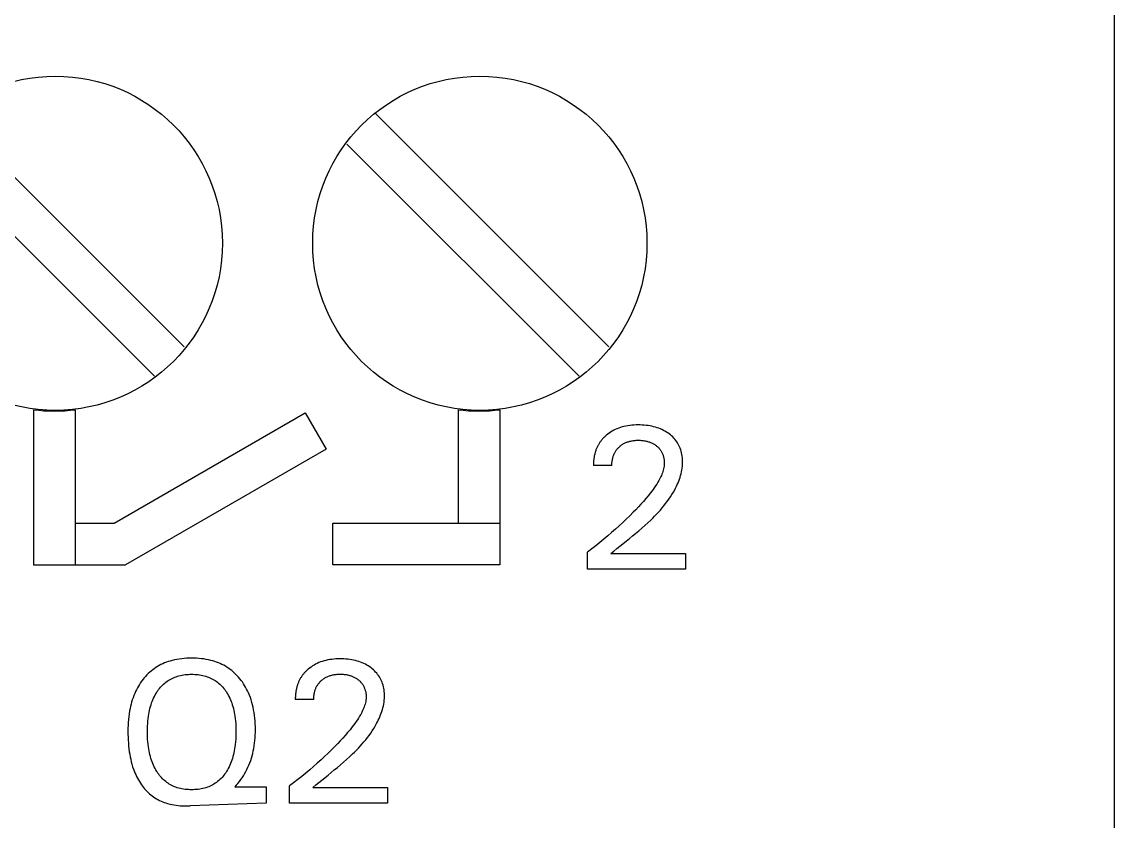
# Model space of a CAD drawing. Extents: x 0 to 420, y 0 to 297.
# Drawn here: x 181.23 to 194.3, y 172.28 to 181.85 of the extents above; entities that cross this region are included whole.
import ezdxf

# ---------------------------------------------------------------- set-up
doc = ezdxf.new("R2010")
doc.units = 0
doc.header["$LTSCALE"] = 23.1
doc.layers.add('10000_FRONT', color=7, linetype='CONTINUOUS')

msp = doc.modelspace()

# ---------------------------------------------------------------- linework, layer by layer
at = {"layer": '10000_FRONT', "color": 7, "linetype": 'CONTINUOUS'}
for p, q in [((194.3, 249), (194.3, 161)), ((183.174, 177.959), (180.382, 180.751)), ((188.254, 177.959), (185.462, 180.751)), ((180.039, 180.387), (182.817, 177.61)), ((185.119, 180.387), (187.897, 177.61)), ((181.37, 177.208), (181.37, 175.35)), ((181.87, 177.208), (181.87, 175.35)), ((182.336, 175.85), (184.62, 177.169)), ((184.62, 177.169), (184.87, 176.736)), ((186.45, 177.208), (186.45, 175.85)), ((186.95, 177.208), (186.95, 175.35)), ((188.331, 176.971), (188.312, 176.961)), ((188.351, 176.98), (188.331, 176.971)), ((188.372, 176.988), (188.351, 176.98)), ((188.393, 176.995), (188.372, 176.988)), ((188.414, 177.001), (188.393, 176.995)), ((188.435, 177.007), (188.414, 177.001)), ((188.457, 177.012), (188.435, 177.007)), ((188.481, 177.016), (188.457, 177.012)), ((188.506, 177.019), (188.481, 177.016)), ((188.53, 177.022), (188.506, 177.019)), ((188.554, 177.024), (188.53, 177.022)), ((188.579, 177.025), (188.554, 177.024)), ((188.604, 177.025), (188.579, 177.025)), ((188.628, 177.025), (188.604, 177.025)), ((188.652, 177.024), (188.628, 177.025)), ((188.675, 177.023), (188.652, 177.024)), ((188.699, 177.02), (188.675, 177.023)), ((188.723, 177.017), (188.699, 177.02)), ((188.747, 177.013), (188.723, 177.017)), ((188.768, 177.009), (188.747, 177.013)), ((188.789, 177.004), (188.768, 177.009)), ((188.81, 176.999), (188.789, 177.004)), ((188.83, 176.992), (188.81, 176.999)), ((188.851, 176.985), (188.83, 176.992)), ((188.871, 176.977), (188.851, 176.985)), ((188.889, 176.969), (188.871, 176.977)), ((188.907, 176.96), (188.889, 176.969)), ((188.162, 176.838), (188.157, 176.831)), ((188.167, 176.844), (188.162, 176.838)), ((188.172, 176.85), (188.167, 176.844)), ((188.177, 176.857), (188.172, 176.85)), ((188.183, 176.863), (188.177, 176.857)), ((188.188, 176.869), (188.183, 176.863)), ((188.194, 176.875), (188.188, 176.869)), ((188.2, 176.88), (188.194, 176.875)), ((188.206, 176.886), (188.2, 176.88)), ((188.212, 176.892), (188.206, 176.886)), ((188.218, 176.897), (188.212, 176.892)), ((188.224, 176.902), (188.218, 176.897)), ((188.241, 176.916), (188.224, 176.902)), ((188.258, 176.928), (188.241, 176.916)), ((188.275, 176.94), (188.258, 176.928)), ((188.293, 176.951), (188.275, 176.94)), ((188.312, 176.961), (188.293, 176.951)), ((188.527, 176.835), (188.537, 176.837)), ((188.537, 176.837), (188.548, 176.839)), ((188.548, 176.839), (188.559, 176.84)), ((188.559, 176.84), (188.57, 176.841)), ((188.57, 176.841), (188.581, 176.842)), ((188.581, 176.842), (188.593, 176.842)), ((188.593, 176.842), (188.604, 176.842)), ((188.604, 176.842), (188.616, 176.842)), ((188.616, 176.842), (188.628, 176.842)), ((188.628, 176.842), (188.641, 176.841)), ((188.641, 176.841), (188.653, 176.84)), ((188.653, 176.84), (188.665, 176.838)), ((188.665, 176.838), (188.677, 176.837)), ((188.925, 176.95), (188.907, 176.96)), ((188.943, 176.94), (188.925, 176.95)), ((188.959, 176.929), (188.943, 176.94)), ((188.976, 176.917), (188.959, 176.929)), ((188.99, 176.906), (188.976, 176.917)), ((189.004, 176.894), (188.99, 176.906)), ((189.018, 176.881), (189.004, 176.894)), ((189.031, 176.868), (189.018, 176.881)), ((189.043, 176.854), (189.031, 176.868)), ((189.055, 176.84), (189.043, 176.854)), ((189.066, 176.825), (189.055, 176.84)), ((184.87, 176.736), (182.47, 175.35)), ((188.094, 176.709), (188.092, 176.701)), ((188.097, 176.718), (188.094, 176.709)), ((188.1, 176.726), (188.097, 176.718)), ((188.103, 176.734), (188.1, 176.726)), ((188.107, 176.742), (188.103, 176.734)), ((188.11, 176.75), (188.107, 176.742)), ((188.114, 176.758), (188.11, 176.75)), ((188.117, 176.766), (188.114, 176.758)), ((188.121, 176.774), (188.117, 176.766)), ((188.125, 176.782), (188.121, 176.774)), ((188.129, 176.789), (188.125, 176.782)), ((188.134, 176.797), (188.129, 176.789)), ((188.138, 176.804), (188.134, 176.797)), ((188.143, 176.811), (188.138, 176.804)), ((188.147, 176.818), (188.143, 176.811)), ((188.152, 176.825), (188.147, 176.818)), ((188.157, 176.831), (188.152, 176.825)), ((188.329, 176.701), (188.333, 176.708)), ((188.333, 176.708), (188.338, 176.716)), ((188.338, 176.716), (188.343, 176.723)), ((188.343, 176.723), (188.348, 176.73)), ((188.348, 176.73), (188.353, 176.736)), ((188.353, 176.736), (188.359, 176.743)), ((188.359, 176.743), (188.364, 176.749)), ((188.364, 176.749), (188.37, 176.755)), ((188.37, 176.755), (188.377, 176.761)), ((188.377, 176.761), (188.384, 176.768)), ((188.384, 176.768), (188.391, 176.774)), ((188.391, 176.774), (188.399, 176.78)), ((188.399, 176.78), (188.407, 176.786)), ((188.407, 176.786), (188.415, 176.792)), ((188.415, 176.792), (188.423, 176.797)), ((188.423, 176.797), (188.431, 176.802)), ((188.431, 176.802), (188.44, 176.806)), ((188.44, 176.806), (188.449, 176.811)), ((188.449, 176.811), (188.458, 176.815)), ((188.458, 176.815), (188.468, 176.819)), ((188.468, 176.819), (188.477, 176.822)), ((188.477, 176.822), (188.487, 176.825)), ((188.487, 176.825), (188.496, 176.828)), ((188.496, 176.828), (188.506, 176.831)), ((188.506, 176.831), (188.516, 176.833)), ((188.516, 176.833), (188.527, 176.835)), ((188.677, 176.837), (188.689, 176.835)), ((188.689, 176.835), (188.699, 176.833)), ((188.699, 176.833), (188.708, 176.83)), ((188.708, 176.83), (188.718, 176.828)), ((188.718, 176.828), (188.727, 176.825)), ((188.727, 176.825), (188.736, 176.822)), ((188.736, 176.822), (188.745, 176.819)), ((188.745, 176.819), (188.754, 176.815)), ((188.754, 176.815), (188.763, 176.812)), ((188.763, 176.812), (188.771, 176.808)), ((188.771, 176.808), (188.78, 176.804)), ((188.78, 176.804), (188.788, 176.799)), ((188.788, 176.799), (188.795, 176.795)), ((188.795, 176.795), (188.803, 176.79)), ((188.803, 176.79), (188.811, 176.785)), ((188.811, 176.785), (188.818, 176.779)), ((188.818, 176.779), (188.825, 176.773)), ((188.825, 176.773), (188.832, 176.768)), ((188.832, 176.768), (188.838, 176.762)), ((188.838, 176.762), (188.844, 176.757)), ((188.844, 176.757), (188.85, 176.751)), ((188.85, 176.751), (188.856, 176.744)), ((188.856, 176.744), (188.861, 176.738)), ((188.861, 176.738), (188.866, 176.731)), ((188.866, 176.731), (188.871, 176.725)), ((188.871, 176.725), (188.876, 176.718)), ((188.876, 176.718), (188.881, 176.71)), ((188.881, 176.71), (188.885, 176.703)), ((189.076, 176.81), (189.066, 176.825)), ((189.085, 176.795), (189.076, 176.81)), ((189.093, 176.779), (189.085, 176.795)), ((189.101, 176.762), (189.093, 176.779)), ((189.108, 176.746), (189.101, 176.762)), ((189.114, 176.729), (189.108, 176.746)), ((189.119, 176.711), (189.114, 176.729)), ((189.125, 176.692), (189.119, 176.711)), ((188.071, 176.579), (188.07, 176.57)), ((188.072, 176.598), (188.071, 176.589)), ((188.071, 176.589), (188.071, 176.579)), ((188.073, 176.608), (188.072, 176.598)), ((188.074, 176.618), (188.073, 176.608)), ((188.075, 176.627), (188.074, 176.618)), ((188.077, 176.637), (188.075, 176.627)), ((188.079, 176.646), (188.077, 176.637)), ((188.08, 176.656), (188.079, 176.646)), ((188.082, 176.665), (188.08, 176.656)), ((188.085, 176.675), (188.082, 176.665)), ((188.087, 176.684), (188.085, 176.675)), ((188.089, 176.692), (188.087, 176.684)), ((188.092, 176.701), (188.089, 176.692)), ((188.291, 176.574), (188.292, 176.584)), ((188.292, 176.584), (188.294, 176.595)), ((188.294, 176.595), (188.296, 176.606)), ((188.296, 176.606), (188.298, 176.617)), ((188.298, 176.617), (188.3, 176.628)), ((188.3, 176.628), (188.302, 176.636)), ((188.302, 176.636), (188.305, 176.645)), ((188.305, 176.645), (188.307, 176.653)), ((188.307, 176.653), (188.31, 176.661)), ((188.31, 176.661), (188.313, 176.669)), ((188.313, 176.669), (188.317, 176.678)), ((188.317, 176.678), (188.32, 176.686)), ((188.32, 176.686), (188.324, 176.693)), ((188.324, 176.693), (188.329, 176.701)), ((188.885, 176.703), (188.889, 176.696)), ((188.889, 176.696), (188.892, 176.688)), ((188.892, 176.688), (188.896, 176.68)), ((188.896, 176.68), (188.899, 176.672)), ((188.899, 176.672), (188.902, 176.664)), ((188.902, 176.664), (188.904, 176.656)), ((188.904, 176.656), (188.907, 176.648)), ((188.907, 176.648), (188.909, 176.639)), ((188.909, 176.639), (188.911, 176.63)), ((188.911, 176.63), (188.913, 176.621)), ((188.913, 176.621), (188.914, 176.612)), ((188.914, 176.612), (188.915, 176.602)), ((188.915, 176.602), (188.916, 176.593)), ((188.916, 176.593), (188.917, 176.584)), ((188.917, 176.584), (188.917, 176.574)), ((189.129, 176.673), (189.125, 176.692)), ((189.132, 176.653), (189.129, 176.673)), ((189.135, 176.634), (189.132, 176.653)), ((189.136, 176.614), (189.135, 176.634)), ((189.137, 176.594), (189.136, 176.614)), ((189.137, 176.575), (189.137, 176.594)), ((188.07, 176.57), (188.07, 176.56)), ((188.07, 176.56), (188.07, 176.55)), ((188.07, 176.55), (188.07, 176.541)), ((188.29, 176.541), (188.07, 176.541)), ((188.29, 176.552), (188.291, 176.563)), ((188.29, 176.541), (188.29, 176.552)), ((188.291, 176.563), (188.291, 176.574)), ((188.894, 176.453), (188.889, 176.438)), ((188.9, 176.469), (188.894, 176.453)), ((188.904, 176.485), (188.9, 176.469)), ((188.908, 176.5), (188.904, 176.485)), ((188.912, 176.516), (188.908, 176.5)), ((188.914, 176.533), (188.912, 176.516)), ((188.916, 176.549), (188.914, 176.533)), ((188.917, 176.565), (188.916, 176.549)), ((188.917, 176.574), (188.917, 176.565)), ((189.119, 176.441), (189.124, 176.463)), ((189.124, 176.463), (189.128, 176.485)), ((189.128, 176.485), (189.132, 176.507)), ((189.132, 176.507), (189.135, 176.53)), ((189.135, 176.53), (189.137, 176.552)), ((189.137, 176.552), (189.137, 176.575)), ((188.826, 176.317), (188.812, 176.295)), ((188.84, 176.339), (188.826, 176.317)), ((188.852, 176.361), (188.84, 176.339)), ((188.864, 176.384), (188.852, 176.361)), ((188.876, 176.407), (188.864, 176.384)), ((188.882, 176.422), (188.876, 176.407)), ((188.889, 176.438), (188.882, 176.422)), ((189.072, 176.312), (189.082, 176.333)), ((189.082, 176.333), (189.09, 176.354)), ((189.09, 176.354), (189.098, 176.375)), ((189.098, 176.375), (189.106, 176.397)), ((189.106, 176.397), (189.113, 176.419)), ((189.113, 176.419), (189.119, 176.441)), ((188.752, 176.212), (188.724, 176.177)), ((188.768, 176.233), (188.752, 176.212)), ((188.783, 176.253), (188.768, 176.233)), ((188.798, 176.274), (188.783, 176.253)), ((188.812, 176.295), (188.798, 176.274)), ((188.991, 176.164), (189.008, 176.192)), ((189.008, 176.192), (189.026, 176.221)), ((189.026, 176.221), (189.042, 176.25)), ((189.042, 176.25), (189.052, 176.27)), ((189.052, 176.27), (189.063, 176.291)), ((189.063, 176.291), (189.072, 176.312)), ((188.637, 176.076), (188.607, 176.044)), ((188.667, 176.11), (188.637, 176.076)), ((188.696, 176.143), (188.667, 176.11)), ((188.724, 176.177), (188.696, 176.143)), ((188.892, 176.032), (188.913, 176.057)), ((188.913, 176.057), (188.933, 176.083)), ((188.933, 176.083), (188.953, 176.11)), ((188.953, 176.11), (188.972, 176.137)), ((188.972, 176.137), (188.991, 176.164)), ((188.504, 175.938), (188.462, 175.897)), ((188.546, 175.98), (188.504, 175.938)), ((188.577, 176.011), (188.546, 175.98)), ((188.607, 176.044), (188.577, 176.011)), ((188.779, 175.91), (188.802, 175.934)), ((188.802, 175.934), (188.825, 175.958)), ((188.825, 175.958), (188.848, 175.982)), ((188.848, 175.982), (188.87, 176.007)), ((188.87, 176.007), (188.892, 176.032)), ((181.87, 175.85), (182.336, 175.85)), ((184.95, 175.35), (184.95, 175.85)), ((184.95, 175.85), (186.95, 175.85)), ((188.377, 175.817), (188.332, 175.776)), ((188.42, 175.857), (188.377, 175.817)), ((188.462, 175.897), (188.42, 175.857)), ((188.648, 175.789), (188.684, 175.821)), ((188.684, 175.821), (188.72, 175.854)), ((188.72, 175.854), (188.755, 175.887)), ((188.755, 175.887), (188.779, 175.91)), ((188.241, 175.697), (188.195, 175.658)), ((188.287, 175.736), (188.241, 175.697)), ((188.332, 175.776), (188.287, 175.736)), ((188.461, 175.635), (188.499, 175.666)), ((188.499, 175.666), (188.536, 175.696)), ((188.536, 175.696), (188.574, 175.727)), ((188.574, 175.727), (188.611, 175.758)), ((188.611, 175.758), (188.648, 175.789)), ((188.049, 175.541), (188, 175.504)), ((188.098, 175.58), (188.049, 175.541)), ((188.147, 175.619), (188.098, 175.58)), ((188.195, 175.658), (188.147, 175.619)), ((188.313, 175.516), (188.35, 175.545)), ((188.35, 175.545), (188.387, 175.575)), ((188.387, 175.575), (188.461, 175.635)), ((188, 175.3), (188, 175.504)), ((188.277, 175.486), (188.313, 175.516)), ((188.277, 175.486), (189.172, 175.486)), ((189.172, 175.486), (189.172, 175.3)), ((181.37, 175.35), (182.47, 175.35)), ((186.95, 175.35), (184.95, 175.35)), ((189.172, 175.3), (188, 175.3)), ((183.114, 174.223), (183.085, 174.219)), ((183.143, 174.227), (183.114, 174.223)), ((183.173, 174.23), (183.143, 174.227)), ((183.202, 174.232), (183.173, 174.23)), ((183.232, 174.233), (183.202, 174.232)), ((183.261, 174.234), (183.232, 174.233)), ((183.291, 174.233), (183.261, 174.234)), ((183.32, 174.232), (183.291, 174.233)), ((183.349, 174.23), (183.32, 174.232)), ((183.378, 174.227), (183.349, 174.23)), ((183.407, 174.224), (183.378, 174.227)), ((183.436, 174.219), (183.407, 174.224)), ((184.987, 174.224), (184.962, 174.222)), ((185.012, 174.225), (184.987, 174.224)), ((185.036, 174.225), (185.012, 174.225)), ((185.06, 174.225), (185.036, 174.225)), ((185.084, 174.224), (185.06, 174.225)), ((185.108, 174.223), (185.084, 174.224)), ((182.796, 174.095), (182.778, 174.08)), ((182.814, 174.108), (182.796, 174.095)), ((182.834, 174.121), (182.814, 174.108)), ((182.854, 174.134), (182.834, 174.121)), ((182.874, 174.145), (182.854, 174.134)), ((182.895, 174.156), (182.874, 174.145)), ((182.916, 174.166), (182.895, 174.156)), ((182.938, 174.176), (182.916, 174.166)), ((182.96, 174.184), (182.938, 174.176)), ((182.982, 174.192), (182.96, 174.184)), ((183.005, 174.199), (182.982, 174.192)), ((183.027, 174.206), (183.005, 174.199)), ((183.056, 174.213), (183.027, 174.206)), ((183.085, 174.219), (183.056, 174.213)), ((183.465, 174.213), (183.436, 174.219)), ((183.493, 174.206), (183.465, 174.213)), ((183.516, 174.2), (183.493, 174.206)), ((183.538, 174.193), (183.516, 174.2)), ((183.56, 174.186), (183.538, 174.193)), ((183.582, 174.177), (183.56, 174.186)), ((183.603, 174.168), (183.582, 174.177)), ((183.624, 174.158), (183.603, 174.168)), ((183.645, 174.148), (183.624, 174.158)), ((183.666, 174.137), (183.645, 174.148)), ((183.686, 174.124), (183.666, 174.137)), ((183.705, 174.112), (183.686, 174.124)), ((183.723, 174.099), (183.705, 174.112)), ((183.741, 174.085), (183.723, 174.099)), ((184.65, 174.097), (184.644, 174.092)), ((184.657, 174.102), (184.65, 174.097)), ((184.673, 174.116), (184.657, 174.102)), ((184.69, 174.128), (184.673, 174.116)), ((184.708, 174.14), (184.69, 174.128)), ((184.726, 174.151), (184.708, 174.14)), ((184.744, 174.161), (184.726, 174.151)), ((184.763, 174.171), (184.744, 174.161)), ((184.783, 174.18), (184.763, 174.171)), ((184.804, 174.188), (184.783, 174.18)), ((184.825, 174.195), (184.804, 174.188)), ((184.846, 174.201), (184.825, 174.195)), ((184.868, 174.207), (184.846, 174.201)), ((184.89, 174.212), (184.868, 174.207)), ((184.914, 174.216), (184.89, 174.212)), ((184.938, 174.219), (184.914, 174.216)), ((184.962, 174.222), (184.938, 174.219)), ((185.132, 174.22), (185.108, 174.223)), ((185.156, 174.217), (185.132, 174.22)), ((185.179, 174.213), (185.156, 174.217)), ((185.2, 174.209), (185.179, 174.213)), ((185.221, 174.204), (185.2, 174.209)), ((185.242, 174.199), (185.221, 174.204)), ((185.263, 174.192), (185.242, 174.199)), ((185.283, 174.185), (185.263, 174.192)), ((185.303, 174.177), (185.283, 174.185)), ((185.322, 174.169), (185.303, 174.177)), ((185.34, 174.16), (185.322, 174.169)), ((185.358, 174.15), (185.34, 174.16)), ((185.375, 174.14), (185.358, 174.15)), ((185.392, 174.129), (185.375, 174.14)), ((185.408, 174.117), (185.392, 174.129)), ((185.423, 174.106), (185.408, 174.117)), ((185.437, 174.094), (185.423, 174.106)), ((185.45, 174.081), (185.437, 174.094)), ((182.681, 173.981), (182.666, 173.961)), ((182.695, 173.999), (182.681, 173.981)), ((182.711, 174.016), (182.695, 173.999)), ((182.727, 174.033), (182.711, 174.016)), ((182.743, 174.049), (182.727, 174.033)), ((182.76, 174.065), (182.743, 174.049)), ((182.778, 174.08), (182.76, 174.065)), ((182.967, 173.957), (182.982, 173.967)), ((182.982, 173.967), (182.997, 173.976)), ((182.997, 173.976), (183.012, 173.984)), ((183.012, 173.984), (183.027, 173.992)), ((183.027, 173.992), (183.043, 173.999)), ((183.043, 173.999), (183.059, 174.006)), ((183.059, 174.006), (183.075, 174.012)), ((183.075, 174.012), (183.092, 174.017)), ((183.092, 174.017), (183.11, 174.023)), ((183.11, 174.023), (183.129, 174.027)), ((183.129, 174.027), (183.147, 174.031)), ((183.147, 174.031), (183.166, 174.034)), ((183.166, 174.034), (183.185, 174.037)), ((183.185, 174.037), (183.204, 174.039)), ((183.204, 174.039), (183.223, 174.04)), ((183.223, 174.04), (183.242, 174.041)), ((183.242, 174.041), (183.261, 174.041)), ((183.261, 174.041), (183.281, 174.041)), ((183.281, 174.041), (183.3, 174.04)), ((183.3, 174.04), (183.319, 174.039)), ((183.319, 174.039), (183.338, 174.037)), ((183.338, 174.037), (183.357, 174.034)), ((183.357, 174.034), (183.376, 174.031)), ((183.376, 174.031), (183.395, 174.027)), ((183.395, 174.027), (183.413, 174.023)), ((183.413, 174.023), (183.432, 174.017)), ((183.432, 174.017), (183.448, 174.012)), ((183.448, 174.012), (183.465, 174.006)), ((183.465, 174.006), (183.481, 173.999)), ((183.481, 173.999), (183.497, 173.992)), ((183.497, 173.992), (183.512, 173.984)), ((183.512, 173.984), (183.527, 173.976)), ((183.527, 173.976), (183.542, 173.967)), ((183.542, 173.967), (183.556, 173.957)), ((183.759, 174.07), (183.741, 174.085)), ((183.776, 174.055), (183.759, 174.07)), ((183.792, 174.039), (183.776, 174.055)), ((183.808, 174.022), (183.792, 174.039)), ((183.824, 174.005), (183.808, 174.022)), ((183.839, 173.988), (183.824, 174.005)), ((183.854, 173.968), (183.839, 173.988)), ((183.869, 173.949), (183.854, 173.968)), ((184.55, 173.966), (184.546, 173.958)), ((184.554, 173.974), (184.55, 173.966)), ((184.558, 173.982), (184.554, 173.974)), ((184.562, 173.989), (184.558, 173.982)), ((184.566, 173.997), (184.562, 173.989)), ((184.571, 174.004), (184.566, 173.997)), ((184.575, 174.011), (184.571, 174.004)), ((184.58, 174.018), (184.575, 174.011)), ((184.585, 174.025), (184.58, 174.018)), ((184.589, 174.031), (184.585, 174.025)), ((184.594, 174.038), (184.589, 174.031)), ((184.599, 174.044), (184.594, 174.038)), ((184.605, 174.05), (184.599, 174.044)), ((184.61, 174.057), (184.605, 174.05)), ((184.615, 174.063), (184.61, 174.057)), ((184.621, 174.069), (184.615, 174.063)), ((184.627, 174.075), (184.621, 174.069)), ((184.632, 174.08), (184.627, 174.075)), ((184.638, 174.086), (184.632, 174.08)), ((184.644, 174.092), (184.638, 174.086)), ((184.809, 173.961), (184.816, 173.968)), ((184.816, 173.968), (184.824, 173.974)), ((184.824, 173.974), (184.831, 173.98)), ((184.831, 173.98), (184.839, 173.986)), ((184.839, 173.986), (184.847, 173.992)), ((184.847, 173.992), (184.856, 173.997)), ((184.856, 173.997), (184.864, 174.002)), ((184.864, 174.002), (184.873, 174.006)), ((184.873, 174.006), (184.882, 174.011)), ((184.882, 174.011), (184.891, 174.015)), ((184.891, 174.015), (184.9, 174.019)), ((184.9, 174.019), (184.91, 174.022)), ((184.91, 174.022), (184.919, 174.025)), ((184.919, 174.025), (184.929, 174.028)), ((184.929, 174.028), (184.938, 174.031)), ((184.938, 174.031), (184.948, 174.033)), ((184.948, 174.033), (184.959, 174.035)), ((184.959, 174.035), (184.97, 174.037)), ((184.97, 174.037), (184.981, 174.039)), ((184.981, 174.039), (184.992, 174.04)), ((184.992, 174.04), (185.003, 174.041)), ((185.003, 174.041), (185.014, 174.042)), ((185.014, 174.042), (185.025, 174.042)), ((185.025, 174.042), (185.036, 174.042)), ((185.036, 174.042), (185.048, 174.042)), ((185.048, 174.042), (185.061, 174.042)), ((185.061, 174.042), (185.073, 174.041)), ((185.073, 174.041), (185.085, 174.04)), ((185.085, 174.04), (185.098, 174.038)), ((185.098, 174.038), (185.11, 174.037)), ((185.11, 174.037), (185.122, 174.035)), ((185.122, 174.035), (185.131, 174.033)), ((185.131, 174.033), (185.141, 174.03)), ((185.141, 174.03), (185.15, 174.028)), ((185.15, 174.028), (185.159, 174.025)), ((185.159, 174.025), (185.169, 174.022)), ((185.169, 174.022), (185.178, 174.019)), ((185.178, 174.019), (185.187, 174.015)), ((185.187, 174.015), (185.196, 174.012)), ((185.196, 174.012), (185.204, 174.008)), ((185.204, 174.008), (185.212, 174.004)), ((185.212, 174.004), (185.22, 173.999)), ((185.22, 173.999), (185.228, 173.995)), ((185.228, 173.995), (185.236, 173.99)), ((185.236, 173.99), (185.243, 173.985)), ((185.243, 173.985), (185.251, 173.979)), ((185.251, 173.979), (185.258, 173.973)), ((185.258, 173.973), (185.264, 173.968)), ((185.264, 173.968), (185.271, 173.962)), ((185.271, 173.962), (185.277, 173.957)), ((185.463, 174.068), (185.45, 174.081)), ((185.476, 174.054), (185.463, 174.068)), ((185.487, 174.04), (185.476, 174.054)), ((185.498, 174.025), (185.487, 174.04)), ((185.508, 174.01), (185.498, 174.025)), ((185.517, 173.995), (185.508, 174.01)), ((185.526, 173.979), (185.517, 173.995)), ((185.533, 173.962), (185.526, 173.979)), ((185.54, 173.946), (185.533, 173.962)), ((182.59, 173.833), (182.58, 173.81)), ((182.601, 173.855), (182.59, 173.833)), ((182.613, 173.877), (182.601, 173.855)), ((182.625, 173.899), (182.613, 173.877)), ((182.638, 173.92), (182.625, 173.899)), ((182.651, 173.941), (182.638, 173.92)), ((182.666, 173.961), (182.651, 173.941)), ((182.847, 173.829), (182.857, 173.844)), ((182.857, 173.844), (182.867, 173.858)), ((182.867, 173.858), (182.878, 173.872)), ((182.878, 173.872), (182.889, 173.886)), ((182.889, 173.886), (182.901, 173.899)), ((182.901, 173.899), (182.914, 173.912)), ((182.914, 173.912), (182.926, 173.924)), ((182.926, 173.924), (182.94, 173.936)), ((182.94, 173.936), (182.954, 173.947)), ((182.954, 173.947), (182.967, 173.957)), ((183.556, 173.957), (183.57, 173.947)), ((183.57, 173.947), (183.584, 173.936)), ((183.584, 173.936), (183.598, 173.924)), ((183.598, 173.924), (183.61, 173.912)), ((183.61, 173.912), (183.623, 173.899)), ((183.623, 173.899), (183.635, 173.886)), ((183.635, 173.886), (183.646, 173.872)), ((183.646, 173.872), (183.657, 173.858)), ((183.657, 173.858), (183.667, 173.844)), ((183.667, 173.844), (183.677, 173.829)), ((183.883, 173.928), (183.869, 173.949)), ((183.896, 173.907), (183.883, 173.928)), ((183.908, 173.886), (183.896, 173.907)), ((183.92, 173.864), (183.908, 173.886)), ((183.931, 173.842), (183.92, 173.864)), ((183.942, 173.819), (183.931, 173.842)), ((184.509, 173.837), (184.508, 173.827)), ((184.511, 173.846), (184.509, 173.837)), ((184.513, 173.856), (184.511, 173.846)), ((184.515, 173.865), (184.513, 173.856)), ((184.517, 173.875), (184.515, 173.865)), ((184.52, 173.884), (184.517, 173.875)), ((184.522, 173.892), (184.52, 173.884)), ((184.524, 173.901), (184.522, 173.892)), ((184.527, 173.909), (184.524, 173.901)), ((184.53, 173.918), (184.527, 173.909)), ((184.533, 173.926), (184.53, 173.918)), ((184.536, 173.934), (184.533, 173.926)), ((184.539, 173.942), (184.536, 173.934)), ((184.542, 173.95), (184.539, 173.942)), ((184.546, 173.958), (184.542, 173.95)), ((184.732, 173.828), (184.735, 173.836)), ((184.735, 173.836), (184.737, 173.845)), ((184.737, 173.845), (184.74, 173.853)), ((184.74, 173.853), (184.743, 173.861)), ((184.743, 173.861), (184.746, 173.869)), ((184.746, 173.869), (184.749, 173.878)), ((184.749, 173.878), (184.753, 173.886)), ((184.753, 173.886), (184.757, 173.893)), ((184.757, 173.893), (184.761, 173.901)), ((184.761, 173.901), (184.766, 173.908)), ((184.766, 173.908), (184.77, 173.916)), ((184.77, 173.916), (184.775, 173.923)), ((184.775, 173.923), (184.78, 173.93)), ((184.78, 173.93), (184.786, 173.936)), ((184.786, 173.936), (184.791, 173.943)), ((184.791, 173.943), (184.797, 173.949)), ((184.797, 173.949), (184.803, 173.955)), ((184.803, 173.955), (184.809, 173.961)), ((185.277, 173.957), (185.283, 173.951)), ((185.283, 173.951), (185.288, 173.944)), ((185.288, 173.944), (185.294, 173.938)), ((185.294, 173.938), (185.299, 173.931)), ((185.299, 173.931), (185.304, 173.925)), ((185.304, 173.925), (185.309, 173.918)), ((185.309, 173.918), (185.313, 173.91)), ((185.313, 173.91), (185.317, 173.903)), ((185.317, 173.903), (185.321, 173.896)), ((185.321, 173.896), (185.325, 173.888)), ((185.325, 173.888), (185.328, 173.88)), ((185.328, 173.88), (185.331, 173.872)), ((185.331, 173.872), (185.334, 173.864)), ((185.334, 173.864), (185.337, 173.856)), ((185.337, 173.856), (185.339, 173.848)), ((185.339, 173.848), (185.342, 173.839)), ((185.342, 173.839), (185.344, 173.83)), ((185.547, 173.929), (185.54, 173.946)), ((185.552, 173.911), (185.547, 173.929)), ((185.557, 173.892), (185.552, 173.911)), ((185.561, 173.873), (185.557, 173.892)), ((185.565, 173.853), (185.561, 173.873)), ((185.567, 173.834), (185.565, 173.853)), ((185.569, 173.814), (185.567, 173.834)), ((182.544, 173.708), (182.537, 173.682)), ((182.552, 173.734), (182.544, 173.708)), ((182.561, 173.76), (182.552, 173.734)), ((182.57, 173.785), (182.561, 173.76)), ((182.58, 173.81), (182.57, 173.785)), ((182.783, 173.698), (182.791, 173.717)), ((182.791, 173.717), (182.798, 173.737)), ((182.798, 173.737), (182.807, 173.756)), ((182.807, 173.756), (182.816, 173.775)), ((182.816, 173.775), (182.826, 173.793)), ((182.826, 173.793), (182.836, 173.811)), ((182.836, 173.811), (182.847, 173.829)), ((183.677, 173.829), (183.688, 173.811)), ((183.688, 173.811), (183.698, 173.793)), ((183.698, 173.793), (183.708, 173.775)), ((183.708, 173.775), (183.717, 173.756)), ((183.717, 173.756), (183.726, 173.737)), ((183.726, 173.737), (183.733, 173.717)), ((183.733, 173.717), (183.741, 173.698)), ((183.953, 173.791), (183.942, 173.819)), ((183.964, 173.763), (183.953, 173.791)), ((183.974, 173.734), (183.964, 173.763)), ((183.983, 173.705), (183.974, 173.734)), ((183.991, 173.675), (183.983, 173.705)), ((184.503, 173.77), (184.502, 173.76)), ((184.502, 173.76), (184.502, 173.75)), ((184.502, 173.75), (184.502, 173.741)), ((184.723, 173.741), (184.502, 173.741)), ((184.504, 173.789), (184.503, 173.779)), ((184.503, 173.779), (184.503, 173.77)), ((184.505, 173.798), (184.504, 173.789)), ((184.506, 173.808), (184.505, 173.798)), ((184.507, 173.818), (184.506, 173.808)), ((184.508, 173.827), (184.507, 173.818)), ((184.723, 173.763), (184.724, 173.774)), ((184.723, 173.752), (184.723, 173.763)), ((184.723, 173.741), (184.723, 173.752)), ((184.724, 173.774), (184.725, 173.784)), ((184.725, 173.784), (184.726, 173.795)), ((184.726, 173.795), (184.728, 173.806)), ((184.728, 173.806), (184.73, 173.817)), ((184.73, 173.817), (184.732, 173.828)), ((185.341, 173.7), (185.337, 173.685)), ((185.344, 173.716), (185.341, 173.7)), ((185.344, 173.83), (185.345, 173.821)), ((185.347, 173.733), (185.344, 173.716)), ((185.345, 173.821), (185.347, 173.812)), ((185.347, 173.812), (185.348, 173.802)), ((185.349, 173.749), (185.347, 173.733)), ((185.348, 173.802), (185.349, 173.793)), ((185.349, 173.793), (185.349, 173.784)), ((185.349, 173.784), (185.349, 173.774)), ((185.349, 173.774), (185.349, 173.765)), ((185.349, 173.765), (185.349, 173.749)), ((185.561, 173.685), (185.565, 173.707)), ((185.565, 173.707), (185.567, 173.73)), ((185.567, 173.73), (185.569, 173.752)), ((185.57, 173.794), (185.569, 173.814)), ((185.569, 173.752), (185.57, 173.775)), ((185.57, 173.775), (185.57, 173.794)), ((182.52, 173.603), (182.515, 173.569)), ((182.525, 173.63), (182.52, 173.603)), ((182.531, 173.656), (182.525, 173.63)), ((182.537, 173.682), (182.531, 173.656)), ((182.749, 173.564), (182.753, 173.586)), ((182.753, 173.586), (182.758, 173.609)), ((182.758, 173.609), (182.763, 173.631)), ((182.763, 173.631), (182.769, 173.654)), ((182.769, 173.654), (182.776, 173.676)), ((182.776, 173.676), (182.783, 173.698)), ((183.741, 173.698), (183.748, 173.676)), ((183.748, 173.676), (183.755, 173.654)), ((183.755, 173.654), (183.761, 173.631)), ((183.761, 173.631), (183.766, 173.609)), ((183.766, 173.609), (183.771, 173.586)), ((183.771, 173.586), (183.775, 173.564)), ((183.997, 173.646), (183.991, 173.675)), ((184.003, 173.616), (183.997, 173.646)), ((184.009, 173.582), (184.003, 173.616)), ((184.014, 173.548), (184.009, 173.582)), ((185.297, 173.584), (185.285, 173.561)), ((185.308, 173.607), (185.297, 173.584)), ((185.315, 173.622), (185.308, 173.607)), ((185.321, 173.638), (185.315, 173.622)), ((185.327, 173.653), (185.321, 173.638)), ((185.332, 173.669), (185.327, 173.653)), ((185.337, 173.685), (185.332, 173.669)), ((185.523, 173.554), (185.531, 173.575)), ((185.531, 173.575), (185.538, 173.597)), ((185.538, 173.597), (185.545, 173.619)), ((185.545, 173.619), (185.551, 173.641)), ((185.551, 173.641), (185.556, 173.663)), ((185.556, 173.663), (185.561, 173.685)), ((182.504, 173.465), (182.502, 173.43)), ((182.506, 173.5), (182.504, 173.465)), ((182.51, 173.534), (182.506, 173.5)), ((182.515, 173.569), (182.51, 173.534)), ((182.734, 173.419), (182.736, 173.45)), ((182.736, 173.45), (182.738, 173.48)), ((182.738, 173.48), (182.741, 173.511)), ((182.741, 173.511), (182.745, 173.541)), ((182.745, 173.541), (182.749, 173.564)), ((183.775, 173.564), (183.779, 173.541)), ((183.779, 173.541), (183.783, 173.511)), ((183.783, 173.511), (183.786, 173.48)), ((183.786, 173.48), (183.789, 173.45)), ((183.789, 173.45), (183.79, 173.419)), ((184.018, 173.514), (184.014, 173.548)), ((184.021, 173.48), (184.018, 173.514)), ((184.023, 173.446), (184.021, 173.48)), ((184.024, 173.411), (184.023, 173.446)), ((185.215, 173.453), (185.2, 173.433)), ((185.23, 173.474), (185.215, 173.453)), ((185.245, 173.495), (185.23, 173.474)), ((185.259, 173.517), (185.245, 173.495)), ((185.272, 173.539), (185.259, 173.517)), ((185.285, 173.561), (185.272, 173.539)), ((185.458, 173.421), (185.474, 173.45)), ((185.474, 173.45), (185.485, 173.47)), ((185.485, 173.47), (185.495, 173.491)), ((185.495, 173.491), (185.505, 173.512)), ((185.505, 173.512), (185.514, 173.533)), ((185.514, 173.533), (185.523, 173.554)), ((182.502, 173.43), (182.5, 173.395)), ((182.5, 173.395), (182.5, 173.36)), ((182.5, 173.36), (182.5, 173.325)), ((182.5, 173.325), (182.501, 173.29)), ((182.733, 173.388), (182.734, 173.419)), ((182.733, 173.358), (182.733, 173.388)), ((182.733, 173.327), (182.733, 173.358)), ((182.734, 173.296), (182.733, 173.327)), ((183.79, 173.419), (183.791, 173.388)), ((183.791, 173.327), (183.79, 173.295)), ((183.791, 173.388), (183.792, 173.358)), ((183.792, 173.358), (183.791, 173.327)), ((184.021, 173.281), (184.023, 173.313)), ((184.023, 173.313), (184.024, 173.345)), ((184.024, 173.377), (184.024, 173.411)), ((184.024, 173.345), (184.024, 173.377)), ((185.099, 173.31), (185.07, 173.276)), ((185.128, 173.343), (185.099, 173.31)), ((185.157, 173.377), (185.128, 173.343)), ((185.184, 173.412), (185.157, 173.377)), ((185.2, 173.433), (185.184, 173.412)), ((185.366, 173.283), (185.385, 173.31)), ((185.385, 173.31), (185.405, 173.337)), ((185.405, 173.337), (185.423, 173.364)), ((185.423, 173.364), (185.441, 173.392)), ((185.441, 173.392), (185.458, 173.421)), ((182.501, 173.29), (182.503, 173.254)), ((182.503, 173.254), (182.505, 173.219)), ((182.505, 173.219), (182.508, 173.184)), ((182.508, 173.184), (182.512, 173.149)), ((182.735, 173.265), (182.734, 173.296)), ((182.738, 173.234), (182.735, 173.265)), ((182.741, 173.203), (182.738, 173.234)), ((182.745, 173.172), (182.741, 173.203)), ((183.783, 173.202), (183.779, 173.171)), ((183.786, 173.233), (183.783, 173.202)), ((183.789, 173.264), (183.786, 173.233)), ((183.79, 173.295), (183.789, 173.264)), ((184.005, 173.154), (184.01, 173.186)), ((184.01, 173.186), (184.015, 173.217)), ((184.015, 173.217), (184.018, 173.249)), ((184.018, 173.249), (184.021, 173.281)), ((184.978, 173.18), (184.937, 173.138)), ((185.009, 173.211), (184.978, 173.18)), ((185.04, 173.244), (185.009, 173.211)), ((185.07, 173.276), (185.04, 173.244)), ((185.258, 173.158), (185.28, 173.182)), ((185.28, 173.182), (185.303, 173.207)), ((185.303, 173.207), (185.324, 173.232)), ((185.324, 173.232), (185.345, 173.257)), ((185.345, 173.257), (185.366, 173.283)), ((182.512, 173.149), (182.516, 173.114)), ((182.516, 173.114), (182.521, 173.084)), ((182.521, 173.084), (182.527, 173.054)), ((182.527, 173.054), (182.533, 173.024)), ((182.749, 173.149), (182.745, 173.172)), ((182.753, 173.125), (182.749, 173.149)), ((182.757, 173.102), (182.753, 173.125)), ((182.763, 173.08), (182.757, 173.102)), ((182.769, 173.057), (182.763, 173.08)), ((182.775, 173.034), (182.769, 173.057)), ((183.756, 173.056), (183.749, 173.034)), ((183.761, 173.079), (183.756, 173.056)), ((183.767, 173.102), (183.761, 173.079)), ((183.771, 173.125), (183.767, 173.102)), ((183.776, 173.148), (183.771, 173.125)), ((183.779, 173.171), (183.776, 173.148)), ((183.977, 173.038), (183.985, 173.066)), ((183.985, 173.066), (183.992, 173.094)), ((183.992, 173.094), (183.999, 173.123)), ((183.999, 173.123), (184.005, 173.154)), ((184.852, 173.057), (184.81, 173.017)), ((184.895, 173.097), (184.852, 173.057)), ((184.937, 173.138), (184.895, 173.097)), ((185.116, 173.021), (185.152, 173.054)), ((185.152, 173.054), (185.188, 173.087)), ((185.188, 173.087), (185.211, 173.11)), ((185.211, 173.11), (185.235, 173.134)), ((185.235, 173.134), (185.258, 173.158)), ((182.533, 173.024), (182.54, 172.994)), ((182.54, 172.994), (182.548, 172.965)), ((182.548, 172.965), (182.556, 172.935)), ((182.556, 172.935), (182.566, 172.906)), ((182.782, 173.012), (182.775, 173.034)), ((182.789, 172.992), (182.782, 173.012)), ((182.797, 172.972), (182.789, 172.992)), ((182.805, 172.953), (182.797, 172.972)), ((182.814, 172.934), (182.805, 172.953)), ((182.824, 172.915), (182.814, 172.934)), ((183.71, 172.934), (183.7, 172.915)), ((183.719, 172.953), (183.71, 172.934)), ((183.727, 172.972), (183.719, 172.953)), ((183.735, 172.992), (183.727, 172.972)), ((183.742, 173.011), (183.735, 172.992)), ((183.749, 173.034), (183.742, 173.011)), ((183.923, 172.902), (183.935, 172.928)), ((183.935, 172.928), (183.947, 172.955)), ((183.947, 172.955), (183.958, 172.982)), ((183.958, 172.982), (183.968, 173.01)), ((183.968, 173.01), (183.977, 173.038)), ((184.719, 172.936), (184.674, 172.897)), ((184.765, 172.976), (184.719, 172.936)), ((184.81, 173.017), (184.765, 172.976)), ((184.969, 172.896), (185.006, 172.927)), ((185.006, 172.927), (185.043, 172.958)), ((185.043, 172.958), (185.08, 172.989)), ((185.08, 172.989), (185.116, 173.021)), ((182.566, 172.906), (182.574, 172.884)), ((182.574, 172.884), (182.583, 172.862)), ((182.583, 172.862), (182.592, 172.84)), ((182.592, 172.84), (182.602, 172.819)), ((182.602, 172.819), (182.612, 172.797)), ((182.612, 172.797), (182.624, 172.777)), ((182.834, 172.896), (182.824, 172.915)), ((182.845, 172.878), (182.834, 172.896)), ((182.848, 172.873), (182.845, 172.878)), ((182.858, 172.858), (182.848, 172.873)), ((182.868, 172.844), (182.858, 172.858)), ((182.878, 172.83), (182.868, 172.844)), ((182.889, 172.817), (182.878, 172.83)), ((182.9, 172.804), (182.889, 172.817)), ((182.912, 172.791), (182.9, 172.804)), ((182.925, 172.779), (182.912, 172.791)), ((183.613, 172.793), (183.6, 172.78)), ((183.625, 172.806), (183.613, 172.793)), ((183.637, 172.82), (183.625, 172.806)), ((183.648, 172.834), (183.637, 172.82)), ((183.659, 172.848), (183.648, 172.834)), ((183.67, 172.863), (183.659, 172.848)), ((183.68, 172.878), (183.67, 172.863)), ((183.69, 172.896), (183.68, 172.878)), ((183.7, 172.915), (183.69, 172.896)), ((183.85, 172.78), (183.866, 172.803)), ((183.866, 172.803), (183.881, 172.827)), ((183.881, 172.827), (183.896, 172.851)), ((183.896, 172.851), (183.91, 172.876)), ((183.91, 172.876), (183.923, 172.902)), ((184.579, 172.819), (184.531, 172.78)), ((184.628, 172.858), (184.579, 172.819)), ((184.674, 172.897), (184.628, 172.858)), ((184.819, 172.775), (184.894, 172.835)), ((184.894, 172.835), (184.931, 172.866)), ((184.931, 172.866), (184.969, 172.896)), ((182.624, 172.777), (182.636, 172.756)), ((182.636, 172.756), (182.648, 172.736)), ((182.648, 172.736), (182.66, 172.719)), ((182.66, 172.719), (182.672, 172.702)), ((182.672, 172.702), (182.685, 172.686)), ((182.685, 172.686), (182.698, 172.67)), ((182.698, 172.67), (182.712, 172.655)), ((182.938, 172.768), (182.925, 172.779)), ((182.951, 172.756), (182.938, 172.768)), ((182.965, 172.746), (182.951, 172.756)), ((182.979, 172.736), (182.965, 172.746)), ((182.994, 172.727), (182.979, 172.736)), ((183.009, 172.718), (182.994, 172.727)), ((183.025, 172.71), (183.009, 172.718)), ((183.041, 172.702), (183.025, 172.71)), ((183.057, 172.695), (183.041, 172.702)), ((183.073, 172.689), (183.057, 172.695)), ((183.09, 172.683), (183.073, 172.689)), ((183.108, 172.678), (183.09, 172.683)), ((183.127, 172.673), (183.108, 172.678)), ((183.146, 172.669), (183.127, 172.673)), ((183.165, 172.666), (183.146, 172.669)), ((183.184, 172.663), (183.165, 172.666)), ((183.203, 172.661), (183.184, 172.663)), ((183.223, 172.66), (183.203, 172.661)), ((183.242, 172.659), (183.223, 172.66)), ((183.261, 172.659), (183.242, 172.659)), ((183.281, 172.659), (183.261, 172.659)), ((183.3, 172.66), (183.281, 172.659)), ((183.32, 172.661), (183.3, 172.66)), ((183.339, 172.663), (183.32, 172.661)), ((183.358, 172.666), (183.339, 172.663)), ((183.377, 172.669), (183.358, 172.666)), ((183.396, 172.673), (183.377, 172.669)), ((183.415, 172.678), (183.396, 172.673)), ((183.433, 172.683), (183.415, 172.678)), ((183.45, 172.689), (183.433, 172.683)), ((183.466, 172.695), (183.45, 172.689)), ((183.482, 172.702), (183.466, 172.695)), ((183.498, 172.71), (183.482, 172.702)), ((183.514, 172.718), (183.498, 172.71)), ((183.529, 172.727), (183.514, 172.718)), ((183.544, 172.736), (183.529, 172.727)), ((183.559, 172.746), (183.544, 172.736)), ((183.573, 172.756), (183.559, 172.746)), ((183.586, 172.768), (183.573, 172.756)), ((183.6, 172.78), (183.586, 172.768)), ((183.796, 172.713), (183.778, 172.693)), ((183.778, 172.693), (184.154, 172.693)), ((183.796, 172.713), (183.815, 172.735)), ((183.815, 172.735), (183.833, 172.757)), ((183.833, 172.757), (183.85, 172.78)), ((184.154, 172.693), (184.154, 172.5)), ((184.482, 172.741), (184.433, 172.704)), ((184.433, 172.5), (184.433, 172.704)), ((184.531, 172.78), (184.482, 172.741)), ((184.71, 172.686), (184.746, 172.716)), ((184.71, 172.686), (185.605, 172.686)), ((184.746, 172.716), (184.782, 172.745)), ((184.782, 172.745), (184.819, 172.775)), ((185.605, 172.686), (185.605, 172.5)), ((182.712, 172.655), (182.726, 172.64)), ((182.726, 172.64), (182.741, 172.625)), ((182.741, 172.625), (182.756, 172.611)), ((182.756, 172.611), (182.772, 172.598)), ((182.772, 172.598), (182.789, 172.586)), ((182.789, 172.586), (182.805, 172.574)), ((182.805, 172.574), (182.823, 172.562)), ((182.823, 172.562), (182.841, 172.552)), ((182.841, 172.552), (182.859, 172.542)), ((182.859, 172.542), (182.877, 172.532)), ((182.877, 172.532), (182.896, 172.524)), ((182.896, 172.524), (182.915, 172.515)), ((182.915, 172.515), (182.934, 172.508)), ((182.934, 172.508), (182.954, 172.501)), ((182.954, 172.501), (182.974, 172.495)), ((182.974, 172.495), (182.999, 172.488)), ((182.999, 172.488), (183.024, 172.483)), ((183.024, 172.483), (183.049, 172.478)), ((183.049, 172.478), (183.075, 172.474)), ((183.075, 172.474), (183.1, 172.471)), ((183.1, 172.471), (183.126, 172.468)), ((183.126, 172.468), (183.152, 172.466)), ((183.152, 172.466), (183.178, 172.465)), ((183.178, 172.465), (183.204, 172.465)), ((183.204, 172.465), (183.226, 172.465)), ((183.226, 172.465), (183.245, 172.466)), ((184.154, 172.5), (183.245, 172.466)), ((185.605, 172.5), (184.433, 172.5))]:
    msp.add_line(p, q, dxfattribs=at)
for centre in [(181.63, 179.2), (186.71, 179.2)]:
    msp.add_circle(centre, 2, dxfattribs=at)
for centre in [(181.62, 179.2), (186.7, 179.2)]:
    msp.add_arc(centre, 2.008, 262.848, 277.152, dxfattribs=at)

doc.saveas('drawing.dxf')
